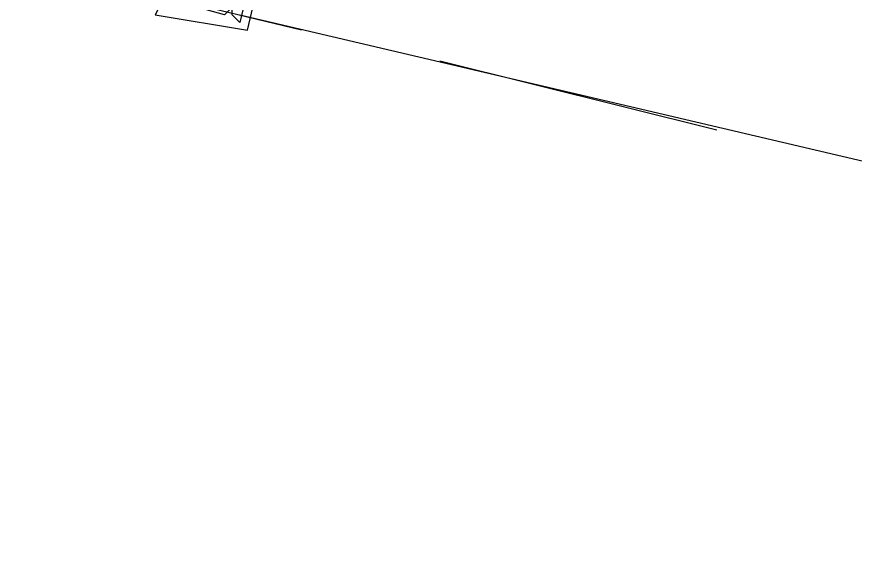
# Model space of a CAD drawing. Header units: feet. Extents: x -84 to 198, y -22 to 181.
# Drawn here: x 108.76 to 110.213, y 59.098 to 60.028 of the extents above; entities that cross this region are included whole.
import ezdxf

# ---------------------------------------------------------------- set-up
doc = ezdxf.new("R2010")
doc.units = ezdxf.units.FT
doc.layers.add('A-LINEA', color=7, linetype='CONTINUOUS')

msp = doc.modelspace()

# ---------------------------------------------------------------- linework, layer by layer
at = {"layer": 'A-LINEA'}
for p, q in [((109.2533, 60.0044), (108.76, 60.1244)), ((109.1467, 60.0311), (113.12, 59.0978)), ((109.1467, 60.0178), (109.1467, 60.0178)), ((109.1467, 60.0178), (109.1467, 60.0178)), ((109.1467, 60.0178), (109.1467, 60.0178)), ((109.16, 60.0044), (109.16, 60.0044)), ((109.16, 60.0044), (109.16, 60.0044)), ((109.16, 60.0044), (109.16, 60.0044)), ((109.9733, 59.8311), (109.4933, 59.9511))]:
    msp.add_line(p, q, dxfattribs=at)
for points in [[(108.9333, 60.0711), (109.0133, 60.0578), (109, 60.0311), (109.16, 60.0044), (109.32, 60.6844), (109.3067, 60.6844)], [(108.9333, 60.0711), (109.0133, 60.0578), (109, 60.0311), (109.16, 60.0044), (109.32, 60.6844), (109.3067, 60.6844)], [(108.9333, 60.0711), (109.0133, 60.0578), (109, 60.0311), (109.16, 60.0044), (109.32, 60.6844), (109.3067, 60.6844)], [(109.2533, 60.4844), (109.2267, 60.4844), (109.2267, 60.4711), (109.24, 60.4711), (109.2533, 60.4711), (109.1467, 60.0178), (109.1333, 60.0311), (109.1333, 60.0444), (109.12, 60.0311), (109.0267, 60.0578), (109.0267, 60.0711), (108.9467, 60.0844)], [(109.2533, 60.4844), (109.2267, 60.4844), (109.2267, 60.4711), (109.24, 60.4711), (109.2533, 60.4711), (109.1467, 60.0178), (109.1333, 60.0311), (109.1333, 60.0444), (109.12, 60.0311), (109.0267, 60.0578), (109.0267, 60.0711), (108.9467, 60.0844)], [(109.2533, 60.4844), (109.2267, 60.4844), (109.2267, 60.4711), (109.24, 60.4711), (109.2533, 60.4711), (109.1467, 60.0178), (109.1333, 60.0311), (109.1333, 60.0444), (109.12, 60.0311), (109.0267, 60.0578), (109.0267, 60.0711), (108.9467, 60.0844)]]:
    msp.add_lwpolyline(points, dxfattribs=at)

doc.saveas('drawing.dxf')
